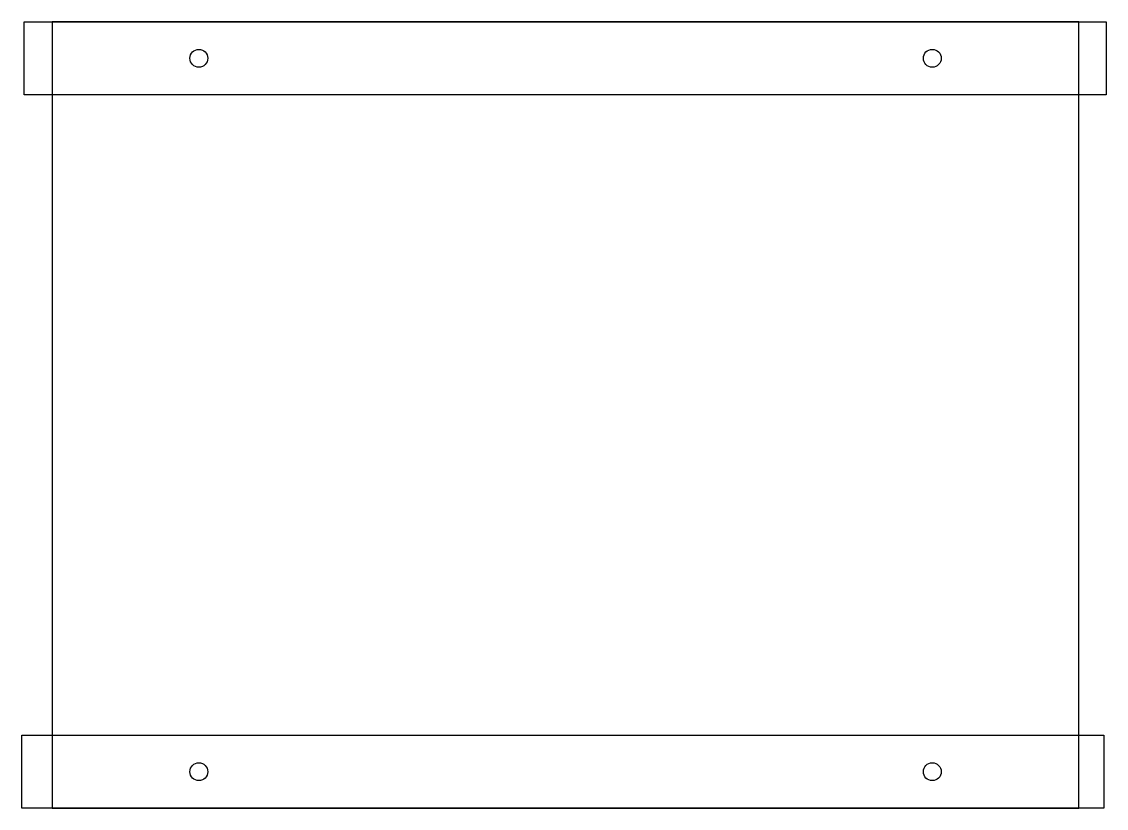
# Model space of a CAD drawing. Extents: x -5 to 183, y 0 to 136.
import ezdxf

# ---------------------------------------------------------------- set-up
doc = ezdxf.new("R2010")
doc.units = 0
doc.layers.get('0').update_dxf_attribs({"linetype": 'continuous'})

# ---------------------------------------------------------------- blocks, each defined once
blk = doc.blocks.new('SKETCH')
at = {"color": 7}
for points in [[(-4.83811, 136.3218), (182.528862, 136.3218), (182.528862, 123.6218), (-4.83811, 123.6218)], [(0, 0), (177.8, 0), (177.8, 136.3218), (0, 136.3218)], [(-5.277937, 12.7), (182.089065, 12.7), (182.089065, 0), (-5.277937, 0)]]:
    blk.add_lwpolyline(points, close=True, dxfattribs=at)
for centre in [(25.4, 129.9718), (152.4, 129.9718), (25.4, 6.35), (152.4, 6.35)]:
    blk.add_circle(centre, 1.55, dxfattribs=at)

msp = doc.modelspace()

# ---------------------------------------------------------------- block references
msp.add_blockref('SKETCH', (0, 0))

doc.saveas('drawing.dxf')
